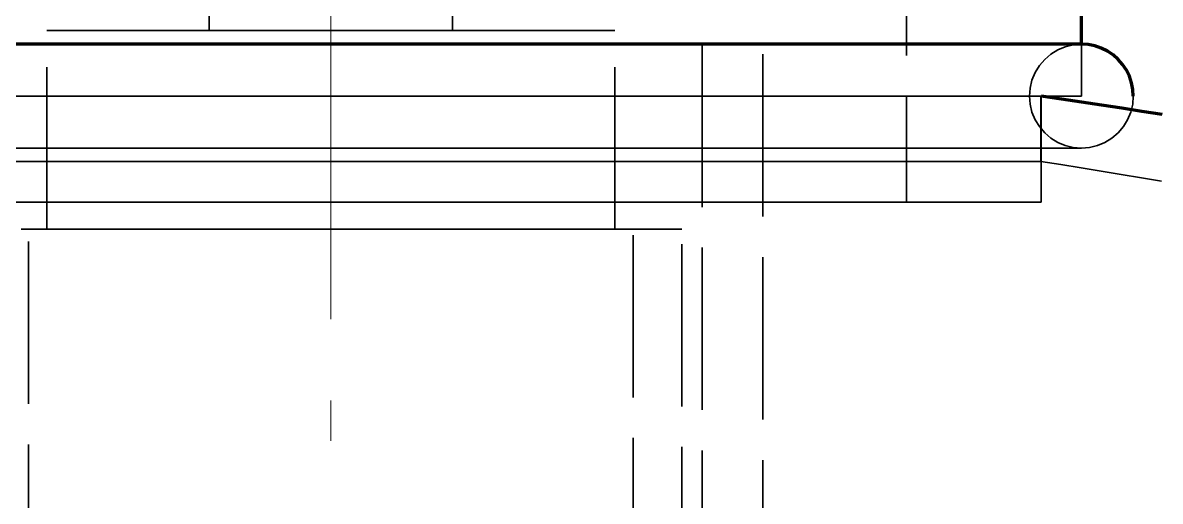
# Model space of a CAD drawing. Header units: millimetres. Extents: x 0 to 2382, y 0 to 420.
# Drawn here: x 963.07 to 991.11, y 279.16 to 290.95 of the extents above; entities that cross this region are included whole.
import ezdxf

# ---------------------------------------------------------------- set-up
doc = ezdxf.new("R2010")
doc.units = ezdxf.units.MM
doc.linetypes.add('IRAM-E-TRAZOS', pattern=[5, 4, -1])
doc.linetypes.add('IRAM-F-TRAZO-PUNTO', pattern=[20, 15, -2, 1, -2])
for name, color, linetype, lineweight in [('01-VISIBLE', 7, 'CONTINUOUS', 70), ('02-OCULTA', 4, 'IRAM-E-TRAZOS', 35), ('03-EJE', 1, 'IRAM-F-TRAZO-PUNTO', 18), ('08-FINA', 5, 'CONTINUOUS', 18)]:
    doc.layers.add(name, color=color, linetype=linetype, lineweight=lineweight)

msp = doc.modelspace()

# ---------------------------------------------------------------- linework, layer by layer
at = {"layer": '01-VISIBLE'}
for points in [[(989.167, 290.425), (989.167, 291.145)], [(989.167, 290.425), (988.667, 290.425), (988.167, 290.425), (987.667, 290.425), (987.167, 290.425), (986.667, 290.425), (986.167, 290.425), (985.667, 290.425), (985.167, 290.425), (984.667, 290.425), (984.167, 290.425), (983.667, 290.425), (983.167, 290.425), (982.667, 290.425), (982.167, 290.425), (981.667, 290.425), (981.167, 290.425), (980.667, 290.425), (980.167, 290.425), (979.667, 290.425), (979.167, 290.425), (978.667, 290.425), (978.167, 290.425), (977.667, 290.425), (977.167, 290.425), (976.667, 290.425), (976.167, 290.425), (975.667, 290.425), (975.167, 290.425), (974.667, 290.425), (974.167, 290.425), (973.667, 290.425), (973.167, 290.425), (972.667, 290.425), (972.167, 290.425), (971.667, 290.425), (971.167, 290.425), (970.667, 290.425), (970.167, 290.425), (969.667, 290.425), (969.167, 290.425), (968.667, 290.425), (968.167, 290.425), (967.667, 290.425), (967.167, 290.425), (966.667, 290.425), (966.167, 290.425), (965.667, 290.425), (965.167, 290.425), (964.667, 290.425), (964.167, 290.425), (963.667, 290.425), (963.167, 290.425), (962.667, 290.425)], [(990.447, 289.145), (990.436, 289.312), (990.403, 289.476), (990.349, 289.635), (990.275, 289.785), (990.182, 289.924), (990.072, 290.05), (989.946, 290.16), (989.807, 290.254), (989.657, 290.328), (989.498, 290.381), (989.334, 290.414), (989.167, 290.425)], [(989.167, 290.425), (989.167, 290.425)], [(989.167, 290.425), (989.167, 290.425)], [(989.167, 290.425), (989.167, 290.425)], [(989.167, 290.425), (989.167, 290.425)], [(989.167, 290.425), (989.167, 290.425)], [(989.167, 290.425), (989.167, 290.425)], [(991.155, 288.692), (990.659, 288.769), (990.163, 288.845), (989.666, 288.92), (989.17, 288.995), (988.673, 289.069), (988.177, 289.144)]]:
    msp.add_lwpolyline(points, dxfattribs=at)
at = {"layer": '02-OCULTA'}
for points in [[(967.667, 290.762), (967.667, 321.462)], [(973.667, 290.762), (973.667, 321.462)], [(984.855, 304.145), (984.855, 286.533)], [(979.817, 261.412), (979.817, 293.345)], [(981.317, 261.176), (981.317, 293.345)], [(977.667, 290.762), (977.167, 290.762), (976.667, 290.762), (976.167, 290.762), (975.667, 290.762), (975.167, 290.762), (974.667, 290.762), (974.167, 290.762), (973.667, 290.762), (973.167, 290.762), (972.667, 290.762), (972.167, 290.762), (971.667, 290.762), (971.167, 290.762), (970.667, 290.762), (970.167, 290.762), (969.667, 290.762), (969.167, 290.762), (968.667, 290.762), (968.167, 290.762), (967.667, 290.762), (967.167, 290.762), (966.667, 290.762), (966.167, 290.762), (965.667, 290.762), (965.167, 290.762), (964.667, 290.762), (964.167, 290.762), (963.667, 290.762)], [(963.667, 290.762), (964.167, 290.762), (964.667, 290.762), (965.167, 290.762), (965.667, 290.762), (966.167, 290.762), (966.667, 290.762), (967.167, 290.762), (967.667, 290.762), (968.167, 290.762), (968.667, 290.762), (969.167, 290.762), (969.667, 290.762), (970.167, 290.762), (970.667, 290.762), (971.167, 290.762), (971.667, 290.762), (972.167, 290.762), (972.667, 290.762), (973.167, 290.762), (973.667, 290.762), (974.167, 290.762), (974.667, 290.762), (975.167, 290.762), (975.667, 290.762), (976.167, 290.762), (976.667, 290.762), (977.167, 290.762), (977.667, 290.762)], [(963.667, 285.863), (963.667, 290.762)], [(973.667, 290.762), (973.167, 290.762), (972.667, 290.762), (972.167, 290.762), (971.667, 290.762), (971.167, 290.762), (970.667, 290.762), (970.167, 290.762), (969.667, 290.762), (969.167, 290.762), (968.667, 290.762), (968.167, 290.762), (967.667, 290.762)], [(967.667, 290.762), (968.167, 290.762), (968.667, 290.762), (969.167, 290.762), (969.667, 290.762), (970.167, 290.762), (970.667, 290.762), (971.167, 290.762), (971.667, 290.762), (972.167, 290.762), (972.667, 290.762), (973.167, 290.762), (973.667, 290.762)], [(977.667, 285.863), (977.667, 290.762)], [(989.167, 290.425), (988.667, 290.425), (988.167, 290.425), (987.667, 290.425), (987.167, 290.425), (986.667, 290.425), (986.167, 290.425), (985.667, 290.425), (985.167, 290.425), (984.667, 290.425), (984.167, 290.425), (983.667, 290.425), (983.167, 290.425), (982.667, 290.425), (982.167, 290.425), (981.667, 290.425), (981.167, 290.425), (980.667, 290.425), (980.167, 290.425), (979.667, 290.425), (979.167, 290.425), (978.667, 290.425), (978.167, 290.425), (977.667, 290.425), (977.167, 290.425), (976.667, 290.425), (976.167, 290.425), (975.667, 290.425), (975.167, 290.425), (974.667, 290.425), (974.167, 290.425), (973.667, 290.425), (973.167, 290.425), (972.667, 290.425), (972.167, 290.425), (971.667, 290.425), (971.167, 290.425), (970.667, 290.425), (970.167, 290.425), (969.667, 290.425), (969.167, 290.425), (968.667, 290.425), (968.167, 290.425), (967.667, 290.425), (967.167, 290.425), (966.667, 290.425), (966.167, 290.425), (965.667, 290.425), (965.167, 290.425), (964.667, 290.425), (964.167, 290.425), (963.667, 290.425), (963.167, 290.425), (962.667, 290.425)], [(989.167, 290.425), (988.966, 290.409), (988.771, 290.362), (988.586, 290.285), (988.414, 290.181), (988.262, 290.05), (988.131, 289.897), (988.026, 289.726), (987.949, 289.541), (987.902, 289.345), (987.887, 289.145), (987.902, 288.945), (987.949, 288.749), (988.026, 288.564), (988.131, 288.393), (988.262, 288.24), (988.414, 288.109), (988.586, 288.005), (988.771, 287.928), (988.966, 287.881), (989.167, 287.865), (989.367, 287.881), (989.562, 287.928), (989.748, 288.005), (989.919, 288.109), (990.072, 288.24), (990.202, 288.393), (990.307, 288.564), (990.384, 288.749), (990.431, 288.945), (990.447, 289.145)], [(989.167, 289.145), (989.167, 290.425)], [(988.177, 289.145), (987.676, 289.145), (987.176, 289.145), (986.676, 289.145), (986.176, 289.145), (985.675, 289.145), (985.175, 289.145), (984.675, 289.145), (984.174, 289.145), (983.674, 289.145), (983.174, 289.145), (982.674, 289.145), (982.173, 289.145), (981.673, 289.145), (981.173, 289.145), (980.672, 289.145), (980.172, 289.145), (979.672, 289.145), (979.172, 289.145), (978.671, 289.145), (978.171, 289.145), (977.671, 289.145), (977.17, 289.145), (976.67, 289.145), (976.17, 289.145), (975.67, 289.145), (975.169, 289.145), (974.669, 289.145), (974.169, 289.145), (973.668, 289.145), (973.168, 289.145), (972.668, 289.145), (972.168, 289.145), (971.667, 289.145), (971.167, 289.145), (970.667, 289.145), (970.166, 289.145), (969.666, 289.145), (969.166, 289.145), (968.666, 289.145), (968.165, 289.145), (967.665, 289.145), (967.165, 289.145), (966.664, 289.145), (966.164, 289.145), (965.664, 289.145), (965.164, 289.145), (964.663, 289.145), (964.163, 289.145), (963.663, 289.145), (963.162, 289.145), (962.662, 289.145)], [(962.662, 289.145), (963.162, 289.145), (963.663, 289.145), (964.163, 289.145), (964.663, 289.145), (965.164, 289.145), (965.664, 289.145), (966.164, 289.145), (966.664, 289.145), (967.165, 289.145), (967.665, 289.145), (968.165, 289.145), (968.666, 289.145), (969.166, 289.145), (969.666, 289.145), (970.166, 289.145), (970.667, 289.145), (971.167, 289.145), (971.667, 289.145), (972.168, 289.145), (972.668, 289.145), (973.168, 289.145), (973.668, 289.145), (974.169, 289.145), (974.669, 289.145), (975.169, 289.145), (975.67, 289.145), (976.17, 289.145), (976.67, 289.145), (977.17, 289.145), (977.671, 289.145), (978.171, 289.145), (978.671, 289.145), (979.172, 289.145), (979.672, 289.145), (980.172, 289.145), (980.672, 289.145), (981.173, 289.145), (981.673, 289.145), (982.173, 289.145), (982.674, 289.145), (983.174, 289.145), (983.674, 289.145), (984.174, 289.145), (984.675, 289.145), (985.175, 289.145), (985.675, 289.145), (986.176, 289.145), (986.676, 289.145), (987.176, 289.145), (987.676, 289.145), (988.177, 289.145)], [(988.167, 289.145), (987.667, 289.145), (987.167, 289.145), (986.667, 289.145), (986.167, 289.145), (985.667, 289.145), (985.167, 289.145), (984.667, 289.145), (984.167, 289.145), (983.667, 289.145), (983.167, 289.145), (982.667, 289.145), (982.167, 289.145), (981.667, 289.145), (981.167, 289.145), (980.667, 289.145), (980.167, 289.145), (979.667, 289.145), (979.167, 289.145), (978.667, 289.145), (978.167, 289.145), (977.667, 289.145), (977.167, 289.145), (976.667, 289.145), (976.167, 289.145), (975.667, 289.145), (975.167, 289.145), (974.667, 289.145), (974.167, 289.145), (973.667, 289.145), (973.167, 289.145), (972.667, 289.145), (972.167, 289.145), (971.667, 289.145), (971.167, 289.145), (970.667, 289.145), (970.167, 289.145), (969.667, 289.145), (969.167, 289.145), (968.667, 289.145), (968.167, 289.145), (967.667, 289.145), (967.167, 289.145), (966.667, 289.145), (966.167, 289.145), (965.667, 289.145), (965.167, 289.145), (964.667, 289.145), (964.167, 289.145), (963.667, 289.145), (963.167, 289.145), (962.667, 289.145)], [(962.667, 289.145), (963.167, 289.145), (963.667, 289.145), (964.167, 289.145), (964.667, 289.145), (965.167, 289.145), (965.667, 289.145), (966.167, 289.145), (966.667, 289.145), (967.167, 289.145), (967.667, 289.145), (968.167, 289.145), (968.667, 289.145), (969.167, 289.145), (969.667, 289.145), (970.167, 289.145), (970.667, 289.145), (971.167, 289.145), (971.667, 289.145), (972.167, 289.145), (972.667, 289.145), (973.167, 289.145), (973.667, 289.145), (974.167, 289.145), (974.667, 289.145), (975.167, 289.145), (975.667, 289.145), (976.167, 289.145), (976.667, 289.145), (977.167, 289.145), (977.667, 289.145), (978.167, 289.145), (978.667, 289.145), (979.167, 289.145), (979.667, 289.145), (980.167, 289.145), (980.667, 289.145), (981.167, 289.145), (981.667, 289.145), (982.167, 289.145), (982.667, 289.145), (983.167, 289.145), (983.667, 289.145), (984.167, 289.145), (984.667, 289.145), (985.167, 289.145), (985.667, 289.145), (986.167, 289.145), (986.667, 289.145), (987.167, 289.145), (987.667, 289.145), (988.167, 289.145)], [(989.167, 289.145), (988.667, 289.145), (988.167, 289.145), (987.667, 289.145), (987.167, 289.145), (986.667, 289.145), (986.167, 289.145), (985.667, 289.145), (985.167, 289.145), (984.667, 289.145), (984.167, 289.145), (983.667, 289.145), (983.167, 289.145), (982.667, 289.145), (982.167, 289.145), (981.667, 289.145), (981.167, 289.145), (980.667, 289.145), (980.167, 289.145), (979.667, 289.145), (979.167, 289.145), (978.667, 289.145), (978.167, 289.145), (977.667, 289.145), (977.167, 289.145), (976.667, 289.145), (976.167, 289.145), (975.667, 289.145), (975.167, 289.145), (974.667, 289.145), (974.167, 289.145), (973.667, 289.145), (973.167, 289.145), (972.667, 289.145), (972.167, 289.145), (971.667, 289.145), (971.167, 289.145), (970.667, 289.145), (970.167, 289.145), (969.667, 289.145), (969.167, 289.145), (968.667, 289.145), (968.167, 289.145), (967.667, 289.145), (967.167, 289.145), (966.667, 289.145), (966.167, 289.145), (965.667, 289.145), (965.167, 289.145), (964.667, 289.145), (964.167, 289.145), (963.667, 289.145), (963.167, 289.145), (962.667, 289.145)], [(962.667, 289.145), (963.167, 289.145), (963.667, 289.145), (964.167, 289.145), (964.667, 289.145), (965.167, 289.145), (965.667, 289.145), (966.167, 289.145), (966.667, 289.145), (967.167, 289.145), (967.667, 289.145), (968.167, 289.145), (968.667, 289.145), (969.167, 289.145), (969.667, 289.145), (970.167, 289.145), (970.667, 289.145), (971.167, 289.145), (971.667, 289.145), (972.167, 289.145), (972.667, 289.145), (973.167, 289.145), (973.667, 289.145), (974.167, 289.145), (974.667, 289.145), (975.167, 289.145), (975.667, 289.145), (976.167, 289.145), (976.667, 289.145), (977.167, 289.145), (977.667, 289.145), (978.167, 289.145), (978.667, 289.145), (979.167, 289.145), (979.667, 289.145), (980.167, 289.145), (980.667, 289.145), (981.167, 289.145), (981.667, 289.145), (982.167, 289.145), (982.667, 289.145), (983.167, 289.145), (983.667, 289.145), (984.167, 289.145), (984.667, 289.145), (985.167, 289.145), (985.667, 289.145), (986.167, 289.145), (986.667, 289.145), (987.167, 289.145), (987.667, 289.145), (988.167, 289.145), (988.667, 289.145), (989.167, 289.145)], [(988.177, 289.144), (988.175, 289.144), (988.173, 289.144), (988.172, 289.144), (988.17, 289.145), (988.168, 289.145), (988.167, 289.145)], [(988.167, 289.145), (988.167, 287.533)], [(988.177, 286.533), (988.177, 289.145)], [(962.667, 287.865), (963.167, 287.865), (963.667, 287.865), (964.167, 287.865), (964.667, 287.865), (965.167, 287.865), (965.667, 287.865), (966.167, 287.865), (966.667, 287.865), (967.167, 287.865), (967.667, 287.865), (968.167, 287.865), (968.667, 287.865), (969.167, 287.865), (969.667, 287.865), (970.167, 287.865), (970.667, 287.865), (971.167, 287.865), (971.667, 287.865), (972.167, 287.865), (972.667, 287.865), (973.167, 287.865), (973.667, 287.865), (974.167, 287.865), (974.667, 287.865), (975.167, 287.865), (975.667, 287.865), (976.167, 287.865), (976.667, 287.865), (977.167, 287.865), (977.667, 287.865), (978.167, 287.865), (978.667, 287.865), (979.167, 287.865), (979.667, 287.865), (980.167, 287.865), (980.667, 287.865), (981.167, 287.865), (981.667, 287.865), (982.167, 287.865), (982.667, 287.865), (983.167, 287.865), (983.667, 287.865), (984.167, 287.865), (984.667, 287.865), (985.167, 287.865), (985.667, 287.865), (986.167, 287.865), (986.667, 287.865), (987.167, 287.865), (987.667, 287.865), (988.167, 287.865), (988.667, 287.865), (989.167, 287.865)], [(962.667, 287.865), (963.167, 287.865), (963.667, 287.865), (964.167, 287.865), (964.667, 287.865), (965.167, 287.865), (965.667, 287.865), (966.167, 287.865), (966.667, 287.865), (967.167, 287.865), (967.667, 287.865), (968.167, 287.865), (968.667, 287.865), (969.167, 287.865), (969.667, 287.865), (970.167, 287.865), (970.667, 287.865), (971.167, 287.865), (971.667, 287.865), (972.167, 287.865), (972.667, 287.865), (973.167, 287.865), (973.667, 287.865), (974.167, 287.865), (974.667, 287.865), (975.167, 287.865), (975.667, 287.865), (976.167, 287.865), (976.667, 287.865), (977.167, 287.865), (977.667, 287.865), (978.167, 287.865), (978.667, 287.865), (979.167, 287.865), (979.667, 287.865), (980.167, 287.865), (980.667, 287.865), (981.167, 287.865), (981.667, 287.865), (982.167, 287.865), (982.667, 287.865), (983.167, 287.865), (983.667, 287.865), (984.167, 287.865), (984.667, 287.865), (985.167, 287.865), (985.667, 287.865), (986.167, 287.865), (986.667, 287.865), (987.167, 287.865), (987.667, 287.865), (988.167, 287.865), (988.667, 287.865), (989.167, 287.865)], [(988.167, 287.533), (987.667, 287.533), (987.167, 287.533), (986.667, 287.533), (986.167, 287.533), (985.667, 287.533), (985.167, 287.533), (984.667, 287.533), (984.167, 287.533), (983.667, 287.533), (983.167, 287.533), (982.667, 287.533), (982.167, 287.533), (981.667, 287.533), (981.167, 287.533), (980.667, 287.533), (980.167, 287.533), (979.667, 287.533), (979.167, 287.533), (978.667, 287.533), (978.167, 287.533), (977.667, 287.533), (977.167, 287.533), (976.667, 287.533), (976.167, 287.533), (975.667, 287.533), (975.167, 287.533), (974.667, 287.533), (974.167, 287.533), (973.667, 287.533), (973.167, 287.533), (972.667, 287.533), (972.167, 287.533), (971.667, 287.533), (971.167, 287.533), (970.667, 287.533), (970.167, 287.533), (969.667, 287.533), (969.167, 287.533), (968.667, 287.533), (968.167, 287.533), (967.667, 287.533), (967.167, 287.533), (966.667, 287.533), (966.167, 287.533), (965.667, 287.533), (965.167, 287.533), (964.667, 287.533), (964.167, 287.533), (963.667, 287.533), (963.167, 287.533), (962.667, 287.533)], [(962.667, 287.533), (963.167, 287.533), (963.667, 287.533), (964.167, 287.533), (964.667, 287.533), (965.167, 287.533), (965.667, 287.533), (966.167, 287.533), (966.667, 287.533), (967.167, 287.533), (967.667, 287.533), (968.167, 287.533), (968.667, 287.533), (969.167, 287.533), (969.667, 287.533), (970.167, 287.533), (970.667, 287.533), (971.167, 287.533), (971.667, 287.533), (972.167, 287.533), (972.667, 287.533), (973.167, 287.533), (973.667, 287.533), (974.167, 287.533), (974.667, 287.533), (975.167, 287.533), (975.667, 287.533), (976.167, 287.533), (976.667, 287.533), (977.167, 287.533), (977.667, 287.533), (978.167, 287.533), (978.667, 287.533), (979.167, 287.533), (979.667, 287.533), (980.167, 287.533), (980.667, 287.533), (981.167, 287.533), (981.667, 287.533), (982.167, 287.533), (982.667, 287.533), (983.167, 287.533), (983.667, 287.533), (984.167, 287.533), (984.667, 287.533), (985.167, 287.533), (985.667, 287.533), (986.167, 287.533), (986.667, 287.533), (987.167, 287.533), (987.667, 287.533), (988.167, 287.533)], [(988.167, 287.533), (988.663, 287.457), (989.159, 287.379), (989.655, 287.299), (990.151, 287.216), (990.646, 287.132), (991.141, 287.045)], [(988.177, 286.533), (987.676, 286.533), (987.176, 286.533), (986.676, 286.533), (986.176, 286.533), (985.675, 286.533), (985.175, 286.533), (984.675, 286.533), (984.174, 286.533), (983.674, 286.533), (983.174, 286.533), (982.674, 286.533), (982.173, 286.533), (981.673, 286.533), (981.173, 286.533), (980.672, 286.533), (980.172, 286.533), (979.672, 286.533), (979.172, 286.533), (978.671, 286.533), (978.171, 286.533), (977.671, 286.533), (977.17, 286.533), (976.67, 286.533), (976.17, 286.533), (975.67, 286.533), (975.169, 286.533), (974.669, 286.533), (974.169, 286.533), (973.668, 286.533), (973.168, 286.533), (972.668, 286.533), (972.168, 286.533), (971.667, 286.533), (971.167, 286.533), (970.667, 286.533), (970.166, 286.533), (969.666, 286.533), (969.166, 286.533), (968.666, 286.533), (968.165, 286.533), (967.665, 286.533), (967.165, 286.533), (966.664, 286.533), (966.164, 286.533), (965.664, 286.533), (965.164, 286.533), (964.663, 286.533), (964.163, 286.533), (963.663, 286.533), (963.162, 286.533), (962.662, 286.533)], [(962.662, 286.533), (963.162, 286.533), (963.663, 286.533), (964.163, 286.533), (964.663, 286.533), (965.164, 286.533), (965.664, 286.533), (966.164, 286.533), (966.664, 286.533), (967.165, 286.533), (967.665, 286.533), (968.165, 286.533), (968.666, 286.533), (969.166, 286.533), (969.666, 286.533), (970.166, 286.533), (970.667, 286.533), (971.167, 286.533), (971.667, 286.533), (972.168, 286.533), (972.668, 286.533), (973.168, 286.533), (973.668, 286.533), (974.169, 286.533), (974.669, 286.533), (975.169, 286.533), (975.67, 286.533), (976.17, 286.533), (976.67, 286.533), (977.17, 286.533), (977.671, 286.533), (978.171, 286.533), (978.671, 286.533), (979.172, 286.533), (979.672, 286.533), (980.172, 286.533), (980.672, 286.533), (981.173, 286.533), (981.673, 286.533), (982.173, 286.533), (982.674, 286.533), (983.174, 286.533), (983.674, 286.533), (984.174, 286.533), (984.675, 286.533), (985.175, 286.533), (985.675, 286.533), (986.176, 286.533), (986.676, 286.533), (987.176, 286.533), (987.676, 286.533), (988.177, 286.533)], [(984.855, 286.533), (984.348, 286.533), (983.841, 286.533), (983.335, 286.533), (982.828, 286.533), (982.321, 286.533), (981.814, 286.533), (981.308, 286.533), (980.801, 286.533), (980.294, 286.533), (979.788, 286.533), (979.281, 286.533), (978.774, 286.533), (978.267, 286.533), (977.761, 286.533), (977.254, 286.533), (976.747, 286.533), (976.241, 286.533), (975.734, 286.533), (975.227, 286.533), (974.72, 286.533), (974.214, 286.533), (973.707, 286.533), (973.2, 286.533), (972.694, 286.533), (972.187, 286.533), (971.68, 286.533), (971.173, 286.533), (970.667, 286.533), (970.16, 286.533), (969.653, 286.533), (969.147, 286.533), (968.64, 286.533), (968.133, 286.533), (967.626, 286.533), (967.12, 286.533), (966.613, 286.533), (966.106, 286.533), (965.6, 286.533), (965.093, 286.533), (964.586, 286.533), (964.079, 286.533), (963.573, 286.533), (963.066, 286.533)], [(963.066, 286.533), (963.573, 286.533), (964.079, 286.533), (964.586, 286.533), (965.093, 286.533), (965.6, 286.533), (966.106, 286.533), (966.613, 286.533), (967.12, 286.533), (967.626, 286.533), (968.133, 286.533), (968.64, 286.533), (969.147, 286.533), (969.653, 286.533), (970.16, 286.533), (970.667, 286.533), (971.173, 286.533), (971.68, 286.533), (972.187, 286.533), (972.694, 286.533), (973.2, 286.533), (973.707, 286.533), (974.214, 286.533), (974.72, 286.533), (975.227, 286.533), (975.734, 286.533), (976.241, 286.533), (976.747, 286.533), (977.254, 286.533), (977.761, 286.533), (978.267, 286.533), (978.774, 286.533), (979.281, 286.533), (979.788, 286.533), (980.294, 286.533), (980.801, 286.533), (981.308, 286.533), (981.814, 286.533), (982.321, 286.533), (982.828, 286.533), (983.335, 286.533), (983.841, 286.533), (984.348, 286.533), (984.855, 286.533)], [(979.317, 285.863), (978.808, 285.863), (978.299, 285.863), (977.79, 285.863), (977.281, 285.863), (976.773, 285.863), (976.264, 285.863), (975.755, 285.863), (975.246, 285.863), (974.737, 285.863), (974.228, 285.863), (973.72, 285.863), (973.211, 285.863), (972.702, 285.863), (972.193, 285.863), (971.684, 285.863), (971.175, 285.863), (970.667, 285.863), (970.158, 285.863), (969.649, 285.863), (969.14, 285.863), (968.631, 285.863), (968.123, 285.863), (967.614, 285.863), (967.105, 285.863), (966.596, 285.863), (966.087, 285.863), (965.578, 285.863), (965.07, 285.863), (964.561, 285.863), (964.052, 285.863), (963.543, 285.863), (963.034, 285.863)], [(963.034, 285.863), (963.543, 285.863), (964.052, 285.863), (964.561, 285.863), (965.07, 285.863), (965.578, 285.863), (966.087, 285.863), (966.596, 285.863), (967.105, 285.863), (967.614, 285.863), (968.123, 285.863), (968.631, 285.863), (969.14, 285.863), (969.649, 285.863), (970.158, 285.863), (970.667, 285.863), (971.175, 285.863), (971.684, 285.863), (972.193, 285.863), (972.702, 285.863), (973.211, 285.863), (973.72, 285.863), (974.228, 285.863), (974.737, 285.863), (975.246, 285.863), (975.755, 285.863), (976.264, 285.863), (976.773, 285.863), (977.281, 285.863), (977.79, 285.863), (978.299, 285.863), (978.808, 285.863), (979.317, 285.863)], [(978.117, 285.863), (977.603, 285.863), (977.089, 285.863), (976.575, 285.863), (976.061, 285.863), (975.548, 285.863), (975.034, 285.863), (974.52, 285.863), (974.006, 285.863), (973.493, 285.863), (972.979, 285.863), (972.465, 285.863), (971.951, 285.863), (971.437, 285.863), (970.924, 285.863), (970.41, 285.863), (969.896, 285.863), (969.382, 285.863), (968.868, 285.863), (968.355, 285.863), (967.841, 285.863), (967.327, 285.863), (966.813, 285.863), (966.299, 285.863), (965.786, 285.863), (965.272, 285.863), (964.758, 285.863), (964.244, 285.863), (963.73, 285.863), (963.217, 285.863)], [(963.217, 285.863), (963.73, 285.863), (964.244, 285.863), (964.758, 285.863), (965.272, 285.863), (965.786, 285.863), (966.299, 285.863), (966.813, 285.863), (967.327, 285.863), (967.841, 285.863), (968.355, 285.863), (968.868, 285.863), (969.382, 285.863), (969.896, 285.863), (970.41, 285.863), (970.924, 285.863), (971.437, 285.863), (971.951, 285.863), (972.465, 285.863), (972.979, 285.863), (973.493, 285.863), (974.006, 285.863), (974.52, 285.863), (975.034, 285.863), (975.548, 285.863), (976.061, 285.863), (976.575, 285.863), (977.089, 285.863), (977.603, 285.863), (978.117, 285.863)], [(963.217, 266.56), (963.217, 285.863)], [(977.667, 285.863), (977.167, 285.863), (976.667, 285.863), (976.167, 285.863), (975.667, 285.863), (975.167, 285.863), (974.667, 285.863), (974.167, 285.863), (973.667, 285.863), (973.167, 285.863), (972.667, 285.863), (972.167, 285.863), (971.667, 285.863), (971.167, 285.863), (970.667, 285.863), (970.167, 285.863), (969.667, 285.863), (969.167, 285.863), (968.667, 285.863), (968.167, 285.863), (967.667, 285.863), (967.167, 285.863), (966.667, 285.863), (966.167, 285.863), (965.667, 285.863), (965.167, 285.863), (964.667, 285.863), (964.167, 285.863), (963.667, 285.863)], [(963.667, 285.863), (964.167, 285.863), (964.667, 285.863), (965.167, 285.863), (965.667, 285.863), (966.167, 285.863), (966.667, 285.863), (967.167, 285.863), (967.667, 285.863), (968.167, 285.863), (968.667, 285.863), (969.167, 285.863), (969.667, 285.863), (970.167, 285.863), (970.667, 285.863), (971.167, 285.863), (971.667, 285.863), (972.167, 285.863), (972.667, 285.863), (973.167, 285.863), (973.667, 285.863), (974.167, 285.863), (974.667, 285.863), (975.167, 285.863), (975.667, 285.863), (976.167, 285.863), (976.667, 285.863), (977.167, 285.863), (977.667, 285.863)], [(978.117, 261.72), (978.117, 285.863)], [(979.317, 261.497), (979.317, 285.863)]]:
    msp.add_lwpolyline(points, dxfattribs=at)
at = {"layer": '03-EJE'}
msp.add_lwpolyline([(970.667, 263.645), (970.667, 352.355)], dxfattribs=at)
at = {"layer": '08-FINA'}
msp.add_circle((990.667, 325.75), 65.25, dxfattribs=at)

doc.saveas('drawing.dxf')
